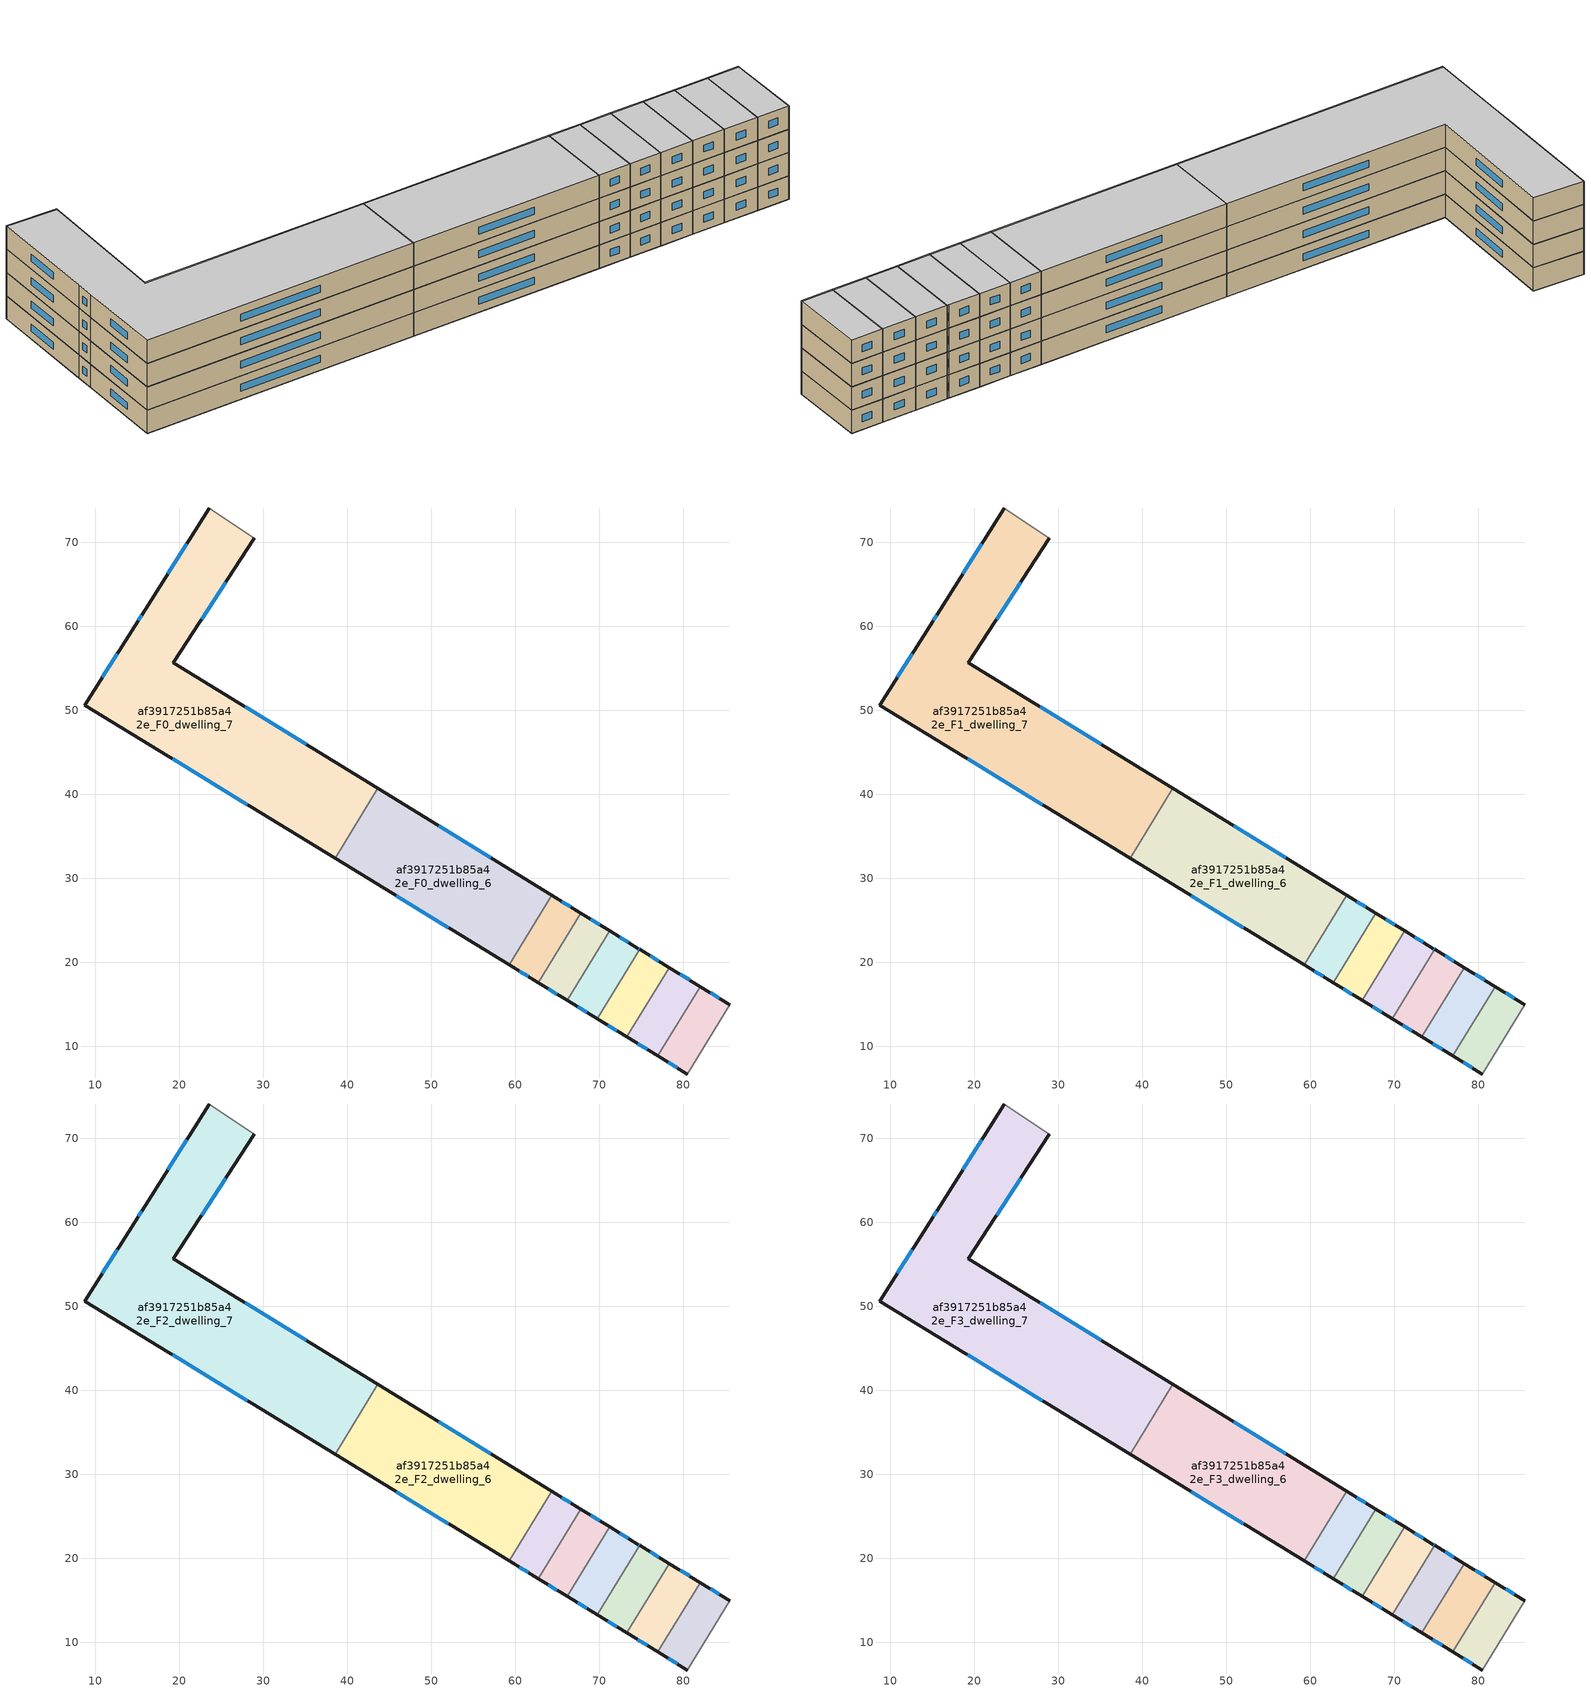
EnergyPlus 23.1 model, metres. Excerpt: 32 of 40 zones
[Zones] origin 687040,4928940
af3917251b85a42e_F0_dwelling_0
 floor ground (EU_floor_Construction): 80.51,6.7 85.52,14.97 82.04,17.1 76.99,8.85 z0
 wall outside (EU_wall_Construction): 82.04,17.1 85.52,14.97 / 80.51,6.7 76.99,8.85 z0:3
 wall adiabatic (EU_wall_Construction): 85.52,14.97 80.51,6.7 z0:3
 wall to af3917251b85a42e_F0_dwelling_1 (EU_wall_Construction): 76.99,8.85 82.04,17.1 z0:3
 window (EU_Window_Construction): 83.26,16.35 84.3,15.72 / 79.27,7.45 78.22,8.1 z1.05:1.95
af3917251b85a42e_F0_dwelling_1
 floor ground (EU_floor_Construction): 76.99,8.85 82.04,17.1 78.35,19.37 73.29,11.11 z0
 wall outside (EU_wall_Construction): 78.35,19.37 82.04,17.1 / 76.99,8.85 73.29,11.11 z0:3
 wall to af3917251b85a42e_F0_dwelling_2 (EU_wall_Construction): 73.29,11.11 78.35,19.37 z0:3
 window (EU_Window_Construction): 79.64,18.58 80.75,17.9 / 75.7,9.64 74.59,10.32 z1.05:1.95
af3917251b85a42e_F0_dwelling_2
 floor ground (EU_floor_Construction): 73.29,11.11 78.35,19.37 74.83,21.54 69.77,13.27 z0
 wall outside (EU_wall_Construction): 73.29,11.11 69.77,13.27 / 74.83,21.54 78.35,19.37 z0:3
 wall to af3917251b85a42e_F0_dwelling_3 (EU_wall_Construction): 69.77,13.27 74.83,21.54 z0:3
 window (EU_Window_Construction): 72.06,11.87 71,12.52 / 76.06,20.78 77.11,20.13 z1.05:1.95
af3917251b85a42e_F0_dwelling_3
 floor ground (EU_floor_Construction): 69.77,13.27 74.83,21.54 74.66,21.64 71.23,23.74 66.17,15.48 z0
 wall outside (EU_wall_Construction): 71.23,23.74 74.66,21.64 74.83,21.54 / 69.77,13.27 66.17,15.48 z0:3
 wall to af3917251b85a42e_F0_dwelling_4 (EU_wall_Construction): 66.17,15.48 71.23,23.74 z0:3
 window (EU_Window_Construction): 72.43,23.01 73.46,22.38 / 74.72,21.6 74.77,21.57 / 68.51,14.05 67.43,14.7 z1.05:1.95
af3917251b85a42e_F0_dwelling_4
 floor ground (EU_floor_Construction): 66.17,15.48 71.23,23.74 67.8,25.85 62.74,17.58 z0
 wall outside (EU_wall_Construction): 67.8,25.85 71.23,23.74 / 66.17,15.48 62.74,17.58 z0:3
 wall to af3917251b85a42e_F0_dwelling_5 (EU_wall_Construction): 62.74,17.58 67.8,25.85 z0:3
 window (EU_Window_Construction): 69.01,25.11 70.03,24.48 / 64.97,16.21 63.94,16.84 z1.05:1.95
af3917251b85a42e_F0_dwelling_5
 floor ground (EU_floor_Construction): 62.74,17.58 67.8,25.85 64.35,27.97 59.29,19.69 z0
 wall outside (EU_wall_Construction): 64.35,27.97 67.8,25.85 / 62.74,17.58 59.29,19.69 z0:3
 wall to af3917251b85a42e_F0_dwelling_6 (EU_wall_Construction): 59.29,19.69 64.36,27.97 z0:3
 window (EU_Window_Construction): 65.56,27.23 66.59,26.59 / 61.53,18.32 60.5,18.95 z1.05:1.95
af3917251b85a42e_F0_dwelling_6
 floor ground (EU_floor_Construction): 59.29,19.69 64.35,27.97 43.63,40.7 38.55,32.39 z0
 wall outside (EU_wall_Construction): 43.63,40.7 64.35,27.97 / 59.29,19.69 38.55,32.39 z0:3
 wall to af3917251b85a42e_F0_dwelling_7 (EU_wall_Construction): 38.54,32.39 43.63,40.7 z0:3
 window (EU_Window_Construction): 50.9,36.24 57.09,32.43 / 52.01,24.14 45.82,27.94 z1.05:1.95
af3917251b85a42e_F0_dwelling_7
 floor ground (EU_floor_Construction): 38.55,32.39 43.63,40.7 19.3,55.65 28.92,70.49 23.58,74.1 15.95,62.01 14.67,60 8.76,50.63 z0
 wall outside (EU_wall_Construction): 28.92,70.49 19.3,55.65 43.63,40.7 / 38.55,32.39 8.76,50.63 14.67,60 15.95,62.01 23.58,74.1 z0:3
 wall adiabatic (EU_wall_Construction): 23.58,74.1 28.92,70.49 z0:3
 window (EU_Window_Construction): 10.83,53.91 12.59,56.71 / 15.12,60.7 15.5,61.3 / 18.62,66.25 20.9,69.86 / 25.54,65.28 22.67,60.85 / 27.83,50.41 35.1,45.94 / 28.1,38.78 19.2,44.23 z1.05:1.95
af3917251b85a42e_F1_dwelling_0
 floor to af3917251b85a42e_F0_dwelling_0 (EU_floor_Construction): 80.51,6.7 85.52,14.97 82.04,17.1 76.99,8.85 z3
 wall outside (EU_wall_Construction): 82.04,17.1 85.52,14.97 / 80.51,6.7 76.99,8.85 z3:6
 wall adiabatic (EU_wall_Construction): 85.52,14.97 80.51,6.7 z3:6
 wall to af3917251b85a42e_F1_dwelling_1 (EU_wall_Construction): 76.99,8.85 82.04,17.1 z3:6
 window (EU_Window_Construction): 83.26,16.35 84.3,15.72 / 79.27,7.45 78.22,8.1 z4.05:4.95
af3917251b85a42e_F1_dwelling_1
 floor to af3917251b85a42e_F0_dwelling_1 (EU_floor_Construction): 76.99,8.85 82.04,17.1 78.35,19.37 73.29,11.11 z3
 wall outside (EU_wall_Construction): 78.35,19.37 82.04,17.1 / 76.99,8.85 73.29,11.11 z3:6
 wall to af3917251b85a42e_F1_dwelling_2 (EU_wall_Construction): 73.29,11.11 78.35,19.37 z3:6
 window (EU_Window_Construction): 79.64,18.58 80.75,17.9 / 75.7,9.64 74.59,10.32 z4.05:4.95
af3917251b85a42e_F1_dwelling_2
 floor to af3917251b85a42e_F0_dwelling_2 (EU_floor_Construction): 73.29,11.11 78.35,19.37 74.83,21.54 69.77,13.27 z3
 wall outside (EU_wall_Construction): 73.29,11.11 69.77,13.27 / 74.83,21.54 78.35,19.37 z3:6
 wall to af3917251b85a42e_F1_dwelling_3 (EU_wall_Construction): 69.77,13.27 74.83,21.54 z3:6
 window (EU_Window_Construction): 72.06,11.87 71,12.52 / 76.06,20.78 77.11,20.13 z4.05:4.95
af3917251b85a42e_F1_dwelling_3
 floor to af3917251b85a42e_F0_dwelling_3 (EU_floor_Construction): 69.77,13.27 74.83,21.54 74.66,21.64 71.23,23.74 66.17,15.48 z3
 wall outside (EU_wall_Construction): 71.23,23.74 74.66,21.64 74.83,21.54 / 69.77,13.27 66.17,15.48 z3:6
 wall to af3917251b85a42e_F1_dwelling_4 (EU_wall_Construction): 66.17,15.48 71.23,23.74 z3:6
 window (EU_Window_Construction): 72.43,23.01 73.46,22.38 / 74.72,21.6 74.77,21.57 / 68.51,14.05 67.43,14.7 z4.05:4.95
af3917251b85a42e_F1_dwelling_4
 floor to af3917251b85a42e_F0_dwelling_4 (EU_floor_Construction): 66.17,15.48 71.23,23.74 67.8,25.85 62.74,17.58 z3
 wall outside (EU_wall_Construction): 67.8,25.85 71.23,23.74 / 66.17,15.48 62.74,17.58 z3:6
 wall to af3917251b85a42e_F1_dwelling_5 (EU_wall_Construction): 62.74,17.58 67.8,25.85 z3:6
 window (EU_Window_Construction): 69.01,25.11 70.03,24.48 / 64.97,16.21 63.94,16.84 z4.05:4.95
af3917251b85a42e_F1_dwelling_5
 floor to af3917251b85a42e_F0_dwelling_5 (EU_floor_Construction): 62.74,17.58 67.8,25.85 64.35,27.97 59.29,19.69 z3
 wall outside (EU_wall_Construction): 64.35,27.97 67.8,25.85 / 62.74,17.58 59.29,19.69 z3:6
 wall to af3917251b85a42e_F1_dwelling_6 (EU_wall_Construction): 59.29,19.69 64.36,27.97 z3:6
 window (EU_Window_Construction): 65.56,27.23 66.59,26.59 / 61.53,18.32 60.5,18.95 z4.05:4.95
af3917251b85a42e_F1_dwelling_6
 floor to af3917251b85a42e_F0_dwelling_6 (EU_floor_Construction): 59.29,19.69 64.35,27.97 43.63,40.7 38.54,32.39 z3
 wall outside (EU_wall_Construction): 43.63,40.7 64.35,27.97 / 59.29,19.69 38.55,32.39 z3:6
 wall to af3917251b85a42e_F1_dwelling_7 (EU_wall_Construction): 38.54,32.39 43.63,40.7 z3:6
 window (EU_Window_Construction): 50.9,36.24 57.09,32.43 / 52.01,24.14 45.82,27.94 z4.05:4.95
af3917251b85a42e_F1_dwelling_7
 floor to af3917251b85a42e_F0_dwelling_7 (EU_floor_Construction): 38.54,32.39 43.63,40.7 19.3,55.65 28.92,70.49 23.58,74.1 15.95,62.01 14.67,60 8.76,50.63 z3
 wall outside (EU_wall_Construction): 28.92,70.49 19.3,55.65 43.63,40.7 / 38.55,32.39 8.76,50.63 14.67,60 15.95,62.01 23.58,74.1 z3:6
 wall adiabatic (EU_wall_Construction): 23.58,74.1 28.92,70.49 z3:6
 window (EU_Window_Construction): 10.83,53.91 12.59,56.71 / 15.12,60.7 15.5,61.3 / 18.62,66.25 20.9,69.86 / 25.54,65.28 22.67,60.85 / 27.83,50.41 35.1,45.94 / 28.1,38.78 19.2,44.23 z4.05:4.95
af3917251b85a42e_F2_dwelling_0
 floor to af3917251b85a42e_F1_dwelling_0 (EU_floor_Construction): 80.51,6.7 85.52,14.97 82.04,17.1 76.99,8.85 z6
 wall outside (EU_wall_Construction): 82.04,17.1 85.52,14.97 / 80.51,6.7 76.99,8.85 z6:9
 wall adiabatic (EU_wall_Construction): 85.52,14.97 80.51,6.7 z6:9
 wall to af3917251b85a42e_F2_dwelling_1 (EU_wall_Construction): 76.99,8.85 82.04,17.1 z6:9
 window (EU_Window_Construction): 83.26,16.35 84.3,15.72 / 79.27,7.45 78.22,8.1 z7.05:7.95
af3917251b85a42e_F2_dwelling_1
 floor to af3917251b85a42e_F1_dwelling_1 (EU_floor_Construction): 76.99,8.85 82.04,17.1 78.35,19.37 73.29,11.11 z6
 wall outside (EU_wall_Construction): 78.35,19.37 82.04,17.1 / 76.99,8.85 73.29,11.11 z6:9
 wall to af3917251b85a42e_F2_dwelling_2 (EU_wall_Construction): 73.29,11.11 78.35,19.37 z6:9
 window (EU_Window_Construction): 79.64,18.58 80.75,17.9 / 75.7,9.64 74.59,10.32 z7.05:7.95
af3917251b85a42e_F2_dwelling_2
 floor to af3917251b85a42e_F1_dwelling_2 (EU_floor_Construction): 73.29,11.11 78.35,19.37 74.83,21.54 69.77,13.27 z6
 wall outside (EU_wall_Construction): 73.29,11.11 69.77,13.27 / 74.83,21.54 78.35,19.37 z6:9
 wall to af3917251b85a42e_F2_dwelling_3 (EU_wall_Construction): 69.77,13.27 74.83,21.54 z6:9
 window (EU_Window_Construction): 72.06,11.87 71,12.52 / 76.06,20.78 77.11,20.13 z7.05:7.95
af3917251b85a42e_F2_dwelling_3
 floor to af3917251b85a42e_F1_dwelling_3 (EU_floor_Construction): 69.77,13.27 74.83,21.54 74.66,21.64 71.23,23.74 66.17,15.48 z6
 wall outside (EU_wall_Construction): 71.23,23.74 74.66,21.64 74.83,21.54 / 69.77,13.27 66.17,15.48 z6:9
 wall to af3917251b85a42e_F2_dwelling_4 (EU_wall_Construction): 66.17,15.48 71.23,23.74 z6:9
 window (EU_Window_Construction): 72.43,23.01 73.46,22.38 / 74.72,21.6 74.77,21.57 / 68.51,14.05 67.43,14.7 z7.05:7.95
af3917251b85a42e_F2_dwelling_4
 floor to af3917251b85a42e_F1_dwelling_4 (EU_floor_Construction): 66.17,15.48 71.23,23.74 67.8,25.85 62.74,17.58 z6
 wall outside (EU_wall_Construction): 67.8,25.85 71.23,23.74 / 66.17,15.48 62.74,17.58 z6:9
 wall to af3917251b85a42e_F2_dwelling_5 (EU_wall_Construction): 62.74,17.58 67.8,25.85 z6:9
 window (EU_Window_Construction): 69.01,25.11 70.03,24.48 / 64.97,16.21 63.94,16.84 z7.05:7.95
af3917251b85a42e_F2_dwelling_5
 floor to af3917251b85a42e_F1_dwelling_5 (EU_floor_Construction): 62.74,17.58 67.8,25.85 64.35,27.97 59.29,19.69 z6
 wall outside (EU_wall_Construction): 64.35,27.97 67.8,25.85 / 62.74,17.58 59.29,19.69 z6:9
 wall to af3917251b85a42e_F2_dwelling_6 (EU_wall_Construction): 59.29,19.69 64.36,27.97 z6:9
 window (EU_Window_Construction): 65.56,27.23 66.59,26.59 / 61.53,18.32 60.5,18.95 z7.05:7.95
af3917251b85a42e_F2_dwelling_6
 floor to af3917251b85a42e_F1_dwelling_6 (EU_floor_Construction): 59.29,19.69 64.35,27.97 43.63,40.7 38.54,32.39 z6
 wall outside (EU_wall_Construction): 43.63,40.7 64.35,27.97 / 59.29,19.69 38.55,32.39 z6:9
 wall to af3917251b85a42e_F2_dwelling_7 (EU_wall_Construction): 38.54,32.39 43.63,40.7 z6:9
 window (EU_Window_Construction): 50.9,36.24 57.09,32.43 / 52.01,24.14 45.82,27.94 z7.05:7.95
af3917251b85a42e_F2_dwelling_7
 floor to af3917251b85a42e_F1_dwelling_7 (EU_floor_Construction): 38.54,32.39 43.63,40.7 19.3,55.65 28.92,70.49 23.58,74.1 15.95,62.01 14.67,60 8.76,50.63 z6
 wall outside (EU_wall_Construction): 28.92,70.49 19.3,55.65 43.63,40.7 / 38.55,32.39 8.76,50.63 14.67,60 15.95,62.01 23.58,74.1 z6:9
 wall adiabatic (EU_wall_Construction): 23.58,74.1 28.92,70.49 z6:9
 window (EU_Window_Construction): 10.83,53.91 12.59,56.71 / 15.12,60.7 15.5,61.3 / 18.62,66.25 20.9,69.86 / 25.54,65.28 22.67,60.85 / 27.83,50.41 35.1,45.94 / 28.1,38.78 19.2,44.23 z7.05:7.95
af3917251b85a42e_F3_dwelling_0
 floor to af3917251b85a42e_F2_dwelling_0 (EU_floor_Construction): 80.51,6.7 85.52,14.97 82.04,17.1 76.99,8.85 z9
 wall outside (EU_wall_Construction): 82.04,17.1 85.52,14.97 / 80.51,6.7 76.99,8.85 z9:12
 wall adiabatic (EU_wall_Construction): 85.52,14.97 80.51,6.7 z9:12
 wall to af3917251b85a42e_F3_dwelling_1 (EU_wall_Construction): 76.99,8.85 82.04,17.1 z9:12
 window (EU_Window_Construction): 83.26,16.35 84.3,15.72 / 79.27,7.45 78.22,8.1 z10.05:10.95
 ceiling to af3917251b85a42e_F4_dwelling_0 (EU_floor_Construction): 85.52,14.97 80.51,6.7 76.99,8.85 82.04,17.1 z12
af3917251b85a42e_F3_dwelling_1
 floor to af3917251b85a42e_F2_dwelling_1 (EU_floor_Construction): 76.99,8.85 82.04,17.1 78.35,19.37 73.29,11.11 z9
 wall outside (EU_wall_Construction): 78.35,19.37 82.04,17.1 / 76.99,8.85 73.29,11.11 z9:12
 wall to af3917251b85a42e_F3_dwelling_2 (EU_wall_Construction): 73.29,11.11 78.35,19.37 z9:12
 window (EU_Window_Construction): 79.64,18.58 80.75,17.9 / 75.7,9.64 74.59,10.32 z10.05:10.95
 ceiling to af3917251b85a42e_F4_dwelling_1 (EU_floor_Construction): 82.04,17.1 76.99,8.85 73.29,11.11 78.35,19.37 z12
af3917251b85a42e_F3_dwelling_2
 floor to af3917251b85a42e_F2_dwelling_2 (EU_floor_Construction): 73.29,11.11 78.35,19.37 74.83,21.54 69.77,13.27 z9
 wall outside (EU_wall_Construction): 73.29,11.11 69.77,13.27 / 74.83,21.54 78.35,19.37 z9:12
 wall to af3917251b85a42e_F3_dwelling_3 (EU_wall_Construction): 69.77,13.27 74.83,21.54 z9:12
 window (EU_Window_Construction): 72.06,11.87 71,12.52 / 76.06,20.78 77.11,20.13 z10.05:10.95
 ceiling to af3917251b85a42e_F4_dwelling_2 (EU_floor_Construction): 78.35,19.37 73.29,11.11 69.77,13.27 74.83,21.54 z12
af3917251b85a42e_F3_dwelling_3
 floor to af3917251b85a42e_F2_dwelling_3 (EU_floor_Construction): 69.77,13.27 74.83,21.54 74.66,21.64 71.23,23.74 66.17,15.48 z9
 wall outside (EU_wall_Construction): 71.23,23.74 74.66,21.64 74.83,21.54 / 69.77,13.27 66.17,15.48 z9:12
 wall to af3917251b85a42e_F3_dwelling_4 (EU_wall_Construction): 66.17,15.48 71.23,23.74 z9:12
 window (EU_Window_Construction): 72.43,23.01 73.46,22.38 / 74.72,21.6 74.77,21.57 / 68.51,14.05 67.43,14.7 z10.05:10.95
 ceiling to af3917251b85a42e_F4_dwelling_3 (EU_floor_Construction): 74.66,21.64 74.83,21.54 69.77,13.27 66.17,15.48 71.23,23.74 z12
af3917251b85a42e_F3_dwelling_4
 floor to af3917251b85a42e_F2_dwelling_4 (EU_floor_Construction): 66.17,15.48 71.23,23.74 67.8,25.85 62.74,17.58 z9
 wall outside (EU_wall_Construction): 67.8,25.85 71.23,23.74 / 66.17,15.48 62.74,17.58 z9:12
 wall to af3917251b85a42e_F3_dwelling_5 (EU_wall_Construction): 62.74,17.58 67.8,25.85 z9:12
 window (EU_Window_Construction): 69.01,25.11 70.03,24.48 / 64.97,16.21 63.94,16.84 z10.05:10.95
 ceiling to af3917251b85a42e_F4_dwelling_4 (EU_floor_Construction): 71.23,23.74 66.17,15.48 62.74,17.58 67.8,25.85 z12
af3917251b85a42e_F3_dwelling_5
 floor to af3917251b85a42e_F2_dwelling_5 (EU_floor_Construction): 62.74,17.58 67.8,25.85 64.35,27.97 59.29,19.69 z9
 wall outside (EU_wall_Construction): 64.35,27.97 67.8,25.85 / 62.74,17.58 59.29,19.69 z9:12
 wall to af3917251b85a42e_F3_dwelling_6 (EU_wall_Construction): 59.29,19.69 64.36,27.97 z9:12
 window (EU_Window_Construction): 65.56,27.23 66.59,26.59 / 61.53,18.32 60.5,18.95 z10.05:10.95
 ceiling to af3917251b85a42e_F4_dwelling_5 (EU_floor_Construction): 67.8,25.85 62.74,17.58 59.29,19.69 64.35,27.97 z12
af3917251b85a42e_F3_dwelling_6
 floor to af3917251b85a42e_F2_dwelling_6 (EU_floor_Construction): 59.29,19.69 64.35,27.97 43.63,40.7 38.54,32.39 z9
 wall outside (EU_wall_Construction): 43.63,40.7 64.35,27.97 / 59.29,19.69 38.55,32.39 z9:12
 wall to af3917251b85a42e_F3_dwelling_7 (EU_wall_Construction): 38.54,32.39 43.63,40.7 z9:12
 window (EU_Window_Construction): 50.9,36.24 57.09,32.43 / 52.01,24.14 45.82,27.94 z10.05:10.95
 ceiling to af3917251b85a42e_F4_dwelling_6 (EU_floor_Construction): 64.35,27.97 59.29,19.69 38.54,32.39 43.63,40.7 z12
af3917251b85a42e_F3_dwelling_7
 floor to af3917251b85a42e_F2_dwelling_7 (EU_floor_Construction): 38.54,32.39 43.63,40.7 19.3,55.65 28.92,70.49 23.58,74.1 15.95,62.01 14.67,60 8.76,50.63 z9
 wall outside (EU_wall_Construction): 28.92,70.49 19.3,55.65 43.63,40.7 / 38.55,32.39 8.76,50.63 14.67,60 15.95,62.01 23.58,74.1 z9:12
 wall adiabatic (EU_wall_Construction): 23.58,74.1 28.92,70.49 z9:12
 window (EU_Window_Construction): 10.83,53.91 12.59,56.71 / 15.12,60.7 15.5,61.3 / 18.62,66.25 20.9,69.86 / 25.54,65.28 22.67,60.85 / 27.83,50.41 35.1,45.94 / 28.1,38.78 19.2,44.23 z10.05:10.95
 ceiling to af3917251b85a42e_F4_dwelling_7 (EU_floor_Construction): 28.92,70.49 19.3,55.65 43.63,40.7 38.54,32.39 8.76,50.63 14.67,60 15.95,62.01 23.58,74.1 z12
[Building]
EU S2 Campaign: North Axis=0; Terrain=City; Solar Distribution=FullExterior
[Site:Location]
Bologna: Latitude=44.5; Longitude=11.25; Time Zone=1; Elevation=37
[SizingPeriod:WeatherFileDays]
AnnualSizingPeriod: Begin Month=1; Begin Day of Month=1; End Month=12; End Day of Month=31; Day of Week for Start Day=Monday; Use Weather File Daylight Saving Period=No; Use Weather File Rain and Snow Indicators=No
[MATERIAL]
EU_InternalMass_Material: Roughness=MediumRough; Thickness=0.1; Conductivity=1; Density=1800; Specific Heat=900; Thermal Absorptance=0.9; Solar Absorptance=0.7; Visible Absorptance=0.7
[MATERIAL:NOMASS] Roughness=MediumRough; Thermal Absorptance=0.9; Solar Absorptance=0.7; Visible Absorptance=0.7
Name | Thermal Resistance
EU_wall_NoMass | 0.890213
EU_floor_NoMass | 0.79516
[WINDOWMATERIAL:SIMPLEGLAZINGSYSTEM]
EU_Window_SimpleGlazing: UFactor=4.49146; Solar Heat Gain Coefficient=0.85; Visible Transmittance=0.85
[CONSTRUCTION]
EU_wall_Construction: EU_wall_NoMass
EU_floor_Construction: EU_floor_NoMass
EU_InternalMass_Construction: EU_InternalMass_Material
EU_Window_Construction: EU_Window_SimpleGlazing
[ZONE] Type=1; Multiplier=1; Ceiling Height=autocalculate; Floor Area=autocalculate; Part of Total Floor Area=Yes
Name | Volume
af3917251b85a42e_F0_dwelling_0 | 118.9
af3917251b85a42e_F1_dwelling_0; af3917251b85a42e_F2_dwelling_0; af3917251b85a42e_F3_dwelling_0 | 118.898
af3917251b85a42e_F0_dwelling_1; af3917251b85a42e_F1_dwelling_1; af3917251b85a42e_F2_dwelling_1; af3917251b85a42e_F3_dwelling_1 | 125.902
af3917251b85a42e_F0_dwelling_2; af3917251b85a42e_F1_dwelling_2; af3917251b85a42e_F2_dwelling_2; af3917251b85a42e_F3_dwelling_2 | 120.111
af3917251b85a42e_F0_dwelling_3; af3917251b85a42e_F1_dwelling_3; af3917251b85a42e_F2_dwelling_3; af3917251b85a42e_F3_dwelling_3 | 122.651
af3917251b85a42e_F0_dwelling_4 | 117.032
af3917251b85a42e_F1_dwelling_4; af3917251b85a42e_F2_dwelling_4; af3917251b85a42e_F3_dwelling_4 | 117.031
af3917251b85a42e_F0_dwelling_5; af3917251b85a42e_F1_dwelling_5; af3917251b85a42e_F2_dwelling_5; af3917251b85a42e_F3_dwelling_5 | 117.834
af3917251b85a42e_F0_dwelling_6 | 709.524
af3917251b85a42e_F1_dwelling_6; af3917251b85a42e_F2_dwelling_6; af3917251b85a42e_F3_dwelling_6 | 709.525
af3917251b85a42e_F0_dwelling_7; af3917251b85a42e_F1_dwelling_7; af3917251b85a42e_F2_dwelling_7; af3917251b85a42e_F3_dwelling_7 | 1360.43
[INTERNALMASS] Construction=EU_InternalMass_Construction
Name | Zone or ZoneList | Surface Area
af3917251b85a42e_F0_dwelling_0_EU_InternalMass | af3917251b85a42e_F0_dwelling_0 | 39.6328
af3917251b85a42e_F0_dwelling_1_EU_InternalMass | af3917251b85a42e_F0_dwelling_1 | 41.9672
af3917251b85a42e_F0_dwelling_2_EU_InternalMass | af3917251b85a42e_F0_dwelling_2 | 40.0297
af3917251b85a42e_F0_dwelling_3_EU_InternalMass | af3917251b85a42e_F0_dwelling_3 | 40.8905
af3917251b85a42e_F0_dwelling_4_EU_InternalMass | af3917251b85a42e_F0_dwelling_4 | 39.0105
af3917251b85a42e_F0_dwelling_5_EU_InternalMass | af3917251b85a42e_F0_dwelling_5 | 39.2779
af3917251b85a42e_F0_dwelling_6_EU_InternalMass | af3917251b85a42e_F0_dwelling_6 | 236.495
af3917251b85a42e_F0_dwelling_7_EU_InternalMass | af3917251b85a42e_F0_dwelling_7 | 453.471
af3917251b85a42e_F1_dwelling_0_EU_InternalMass | af3917251b85a42e_F1_dwelling_0 | 39.6328
af3917251b85a42e_F1_dwelling_1_EU_InternalMass | af3917251b85a42e_F1_dwelling_1 | 41.9672
af3917251b85a42e_F1_dwelling_2_EU_InternalMass | af3917251b85a42e_F1_dwelling_2 | 40.0297
af3917251b85a42e_F1_dwelling_3_EU_InternalMass | af3917251b85a42e_F1_dwelling_3 | 40.8905
af3917251b85a42e_F1_dwelling_4_EU_InternalMass | af3917251b85a42e_F1_dwelling_4 | 39.0105
af3917251b85a42e_F1_dwelling_5_EU_InternalMass | af3917251b85a42e_F1_dwelling_5 | 39.2779
af3917251b85a42e_F1_dwelling_6_EU_InternalMass | af3917251b85a42e_F1_dwelling_6 | 236.495
af3917251b85a42e_F1_dwelling_7_EU_InternalMass | af3917251b85a42e_F1_dwelling_7 | 453.471
af3917251b85a42e_F2_dwelling_0_EU_InternalMass | af3917251b85a42e_F2_dwelling_0 | 39.6328
af3917251b85a42e_F2_dwelling_1_EU_InternalMass | af3917251b85a42e_F2_dwelling_1 | 41.9672
af3917251b85a42e_F2_dwelling_2_EU_InternalMass | af3917251b85a42e_F2_dwelling_2 | 40.0297
af3917251b85a42e_F2_dwelling_3_EU_InternalMass | af3917251b85a42e_F2_dwelling_3 | 40.8905
af3917251b85a42e_F2_dwelling_4_EU_InternalMass | af3917251b85a42e_F2_dwelling_4 | 39.0105
af3917251b85a42e_F2_dwelling_5_EU_InternalMass | af3917251b85a42e_F2_dwelling_5 | 39.2779
af3917251b85a42e_F2_dwelling_6_EU_InternalMass | af3917251b85a42e_F2_dwelling_6 | 236.495
af3917251b85a42e_F2_dwelling_7_EU_InternalMass | af3917251b85a42e_F2_dwelling_7 | 453.471
af3917251b85a42e_F3_dwelling_0_EU_InternalMass | af3917251b85a42e_F3_dwelling_0 | 39.6328
af3917251b85a42e_F3_dwelling_1_EU_InternalMass | af3917251b85a42e_F3_dwelling_1 | 41.9672
af3917251b85a42e_F3_dwelling_2_EU_InternalMass | af3917251b85a42e_F3_dwelling_2 | 40.0297
af3917251b85a42e_F3_dwelling_3_EU_InternalMass | af3917251b85a42e_F3_dwelling_3 | 40.8905
af3917251b85a42e_F3_dwelling_4_EU_InternalMass | af3917251b85a42e_F3_dwelling_4 | 39.0105
af3917251b85a42e_F3_dwelling_5_EU_InternalMass | af3917251b85a42e_F3_dwelling_5 | 39.2779
af3917251b85a42e_F3_dwelling_6_EU_InternalMass | af3917251b85a42e_F3_dwelling_6 | 236.495
af3917251b85a42e_F3_dwelling_7_EU_InternalMass | af3917251b85a42e_F3_dwelling_7 | 453.471
[OTHEREQUIPMENT] Fuel Type=Electricity; Design Level Calculation Method=Watts/Area; Power per Zone Floor Area=1; Fraction Latent=0; Fraction Radiant=0; Fraction Lost=0; Carbon Dioxide Generation Rate=0; EndUse Subcategory=EU_Step8_InternalGains
Name | Zone or ZoneList or Space or SpaceList | Schedule
EU_Step8_InternalGain_af3917251b85a42e_F0_dwelling_0_f000 | af3917251b85a42e_F0_dwelling_0 | EU_Step8_GainSchedule_af3917251b85a42e_F0_dwelling_0_f000
EU_Step8_InternalGain_af3917251b85a42e_F0_dwelling_1_f000 | af3917251b85a42e_F0_dwelling_1 | EU_Step8_GainSchedule_af3917251b85a42e_F0_dwelling_1_f000
EU_Step8_InternalGain_af3917251b85a42e_F0_dwelling_2_f000 | af3917251b85a42e_F0_dwelling_2 | EU_Step8_GainSchedule_af3917251b85a42e_F0_dwelling_2_f000
EU_Step8_InternalGain_af3917251b85a42e_F0_dwelling_3_f000 | af3917251b85a42e_F0_dwelling_3 | EU_Step8_GainSchedule_af3917251b85a42e_F0_dwelling_3_f000
EU_Step8_InternalGain_af3917251b85a42e_F0_dwelling_4_f000 | af3917251b85a42e_F0_dwelling_4 | EU_Step8_GainSchedule_af3917251b85a42e_F0_dwelling_4_f000
EU_Step8_InternalGain_af3917251b85a42e_F0_dwelling_5_f000 | af3917251b85a42e_F0_dwelling_5 | EU_Step8_GainSchedule_af3917251b85a42e_F0_dwelling_5_f000
EU_Step8_InternalGain_af3917251b85a42e_F0_dwelling_6_f000 | af3917251b85a42e_F0_dwelling_6 | EU_Step8_GainSchedule_af3917251b85a42e_F0_dwelling_6_f000
EU_Step8_InternalGain_af3917251b85a42e_F0_dwelling_7_f000 | af3917251b85a42e_F0_dwelling_7 | EU_Step8_GainSchedule_af3917251b85a42e_F0_dwelling_7_f000
EU_Step8_InternalGain_af3917251b85a42e_F1_dwelling_0_f000 | af3917251b85a42e_F1_dwelling_0 | EU_Step8_GainSchedule_af3917251b85a42e_F1_dwelling_0_f000
EU_Step8_InternalGain_af3917251b85a42e_F1_dwelling_1_f000 | af3917251b85a42e_F1_dwelling_1 | EU_Step8_GainSchedule_af3917251b85a42e_F1_dwelling_1_f000
EU_Step8_InternalGain_af3917251b85a42e_F1_dwelling_2_f000 | af3917251b85a42e_F1_dwelling_2 | EU_Step8_GainSchedule_af3917251b85a42e_F1_dwelling_2_f000
EU_Step8_InternalGain_af3917251b85a42e_F1_dwelling_3_f000 | af3917251b85a42e_F1_dwelling_3 | EU_Step8_GainSchedule_af3917251b85a42e_F1_dwelling_3_f000
EU_Step8_InternalGain_af3917251b85a42e_F1_dwelling_4_f000 | af3917251b85a42e_F1_dwelling_4 | EU_Step8_GainSchedule_af3917251b85a42e_F1_dwelling_4_f000
EU_Step8_InternalGain_af3917251b85a42e_F1_dwelling_5_f000 | af3917251b85a42e_F1_dwelling_5 | EU_Step8_GainSchedule_af3917251b85a42e_F1_dwelling_5_f000
EU_Step8_InternalGain_af3917251b85a42e_F1_dwelling_6_f000 | af3917251b85a42e_F1_dwelling_6 | EU_Step8_GainSchedule_af3917251b85a42e_F1_dwelling_6_f000
EU_Step8_InternalGain_af3917251b85a42e_F1_dwelling_7_f000 | af3917251b85a42e_F1_dwelling_7 | EU_Step8_GainSchedule_af3917251b85a42e_F1_dwelling_7_f000
EU_Step8_InternalGain_af3917251b85a42e_F2_dwelling_0_f000 | af3917251b85a42e_F2_dwelling_0 | EU_Step8_GainSchedule_af3917251b85a42e_F2_dwelling_0_f000
EU_Step8_InternalGain_af3917251b85a42e_F2_dwelling_1_f000 | af3917251b85a42e_F2_dwelling_1 | EU_Step8_GainSchedule_af3917251b85a42e_F2_dwelling_1_f000
EU_Step8_InternalGain_af3917251b85a42e_F2_dwelling_2_f000 | af3917251b85a42e_F2_dwelling_2 | EU_Step8_GainSchedule_af3917251b85a42e_F2_dwelling_2_f000
EU_Step8_InternalGain_af3917251b85a42e_F2_dwelling_3_f000 | af3917251b85a42e_F2_dwelling_3 | EU_Step8_GainSchedule_af3917251b85a42e_F2_dwelling_3_f000
EU_Step8_InternalGain_af3917251b85a42e_F2_dwelling_4_f000 | af3917251b85a42e_F2_dwelling_4 | EU_Step8_GainSchedule_af3917251b85a42e_F2_dwelling_4_f000
EU_Step8_InternalGain_af3917251b85a42e_F2_dwelling_5_f000 | af3917251b85a42e_F2_dwelling_5 | EU_Step8_GainSchedule_af3917251b85a42e_F2_dwelling_5_f000
EU_Step8_InternalGain_af3917251b85a42e_F2_dwelling_6_f000 | af3917251b85a42e_F2_dwelling_6 | EU_Step8_GainSchedule_af3917251b85a42e_F2_dwelling_6_f000
EU_Step8_InternalGain_af3917251b85a42e_F2_dwelling_7_f000 | af3917251b85a42e_F2_dwelling_7 | EU_Step8_GainSchedule_af3917251b85a42e_F2_dwelling_7_f000
EU_Step8_InternalGain_af3917251b85a42e_F3_dwelling_0_f000 | af3917251b85a42e_F3_dwelling_0 | EU_Step8_GainSchedule_af3917251b85a42e_F3_dwelling_0_f000
EU_Step8_InternalGain_af3917251b85a42e_F3_dwelling_1_f000 | af3917251b85a42e_F3_dwelling_1 | EU_Step8_GainSchedule_af3917251b85a42e_F3_dwelling_1_f000
EU_Step8_InternalGain_af3917251b85a42e_F3_dwelling_2_f000 | af3917251b85a42e_F3_dwelling_2 | EU_Step8_GainSchedule_af3917251b85a42e_F3_dwelling_2_f000
EU_Step8_InternalGain_af3917251b85a42e_F3_dwelling_3_f000 | af3917251b85a42e_F3_dwelling_3 | EU_Step8_GainSchedule_af3917251b85a42e_F3_dwelling_3_f000
EU_Step8_InternalGain_af3917251b85a42e_F3_dwelling_4_f000 | af3917251b85a42e_F3_dwelling_4 | EU_Step8_GainSchedule_af3917251b85a42e_F3_dwelling_4_f000
EU_Step8_InternalGain_af3917251b85a42e_F3_dwelling_5_f000 | af3917251b85a42e_F3_dwelling_5 | EU_Step8_GainSchedule_af3917251b85a42e_F3_dwelling_5_f000
EU_Step8_InternalGain_af3917251b85a42e_F3_dwelling_6_f000 | af3917251b85a42e_F3_dwelling_6 | EU_Step8_GainSchedule_af3917251b85a42e_F3_dwelling_6_f000
EU_Step8_InternalGain_af3917251b85a42e_F3_dwelling_7_f000 | af3917251b85a42e_F3_dwelling_7 | EU_Step8_GainSchedule_af3917251b85a42e_F3_dwelling_7_f000
[ZONEVENTILATION:DESIGNFLOWRATE] Schedule=EU_AlwaysOn; Design Flow Rate Calculation Method=AirChanges/Hour; Air Changes per Hour=0.718634; Ventilation Type=Natural; Fan Pressure Rise=0; Fan Total Efficiency=1; Constant Term Coefficient=1; Temperature Term Coefficient=0; Velocity Term Coefficient=0; Velocity Squared Term Coefficient=0; Minimum Indoor Temperature=-100; Maximum Indoor Temperature=100; Delta Temperature=-100; Minimum Outdoor Temperature=-100; Maximum Outdoor Temperature=100; Maximum Wind Speed=40
Name | Zone or ZoneList or Space or SpaceList
EU_ConstantAir_af3917251b85a42e_F0_dwelling_0 | af3917251b85a42e_F0_dwelling_0
EU_ConstantAir_af3917251b85a42e_F0_dwelling_1 | af3917251b85a42e_F0_dwelling_1
EU_ConstantAir_af3917251b85a42e_F0_dwelling_2 | af3917251b85a42e_F0_dwelling_2
EU_ConstantAir_af3917251b85a42e_F0_dwelling_3 | af3917251b85a42e_F0_dwelling_3
EU_ConstantAir_af3917251b85a42e_F0_dwelling_4 | af3917251b85a42e_F0_dwelling_4
EU_ConstantAir_af3917251b85a42e_F0_dwelling_5 | af3917251b85a42e_F0_dwelling_5
EU_ConstantAir_af3917251b85a42e_F0_dwelling_6 | af3917251b85a42e_F0_dwelling_6
EU_ConstantAir_af3917251b85a42e_F0_dwelling_7 | af3917251b85a42e_F0_dwelling_7
EU_ConstantAir_af3917251b85a42e_F1_dwelling_0 | af3917251b85a42e_F1_dwelling_0
EU_ConstantAir_af3917251b85a42e_F1_dwelling_1 | af3917251b85a42e_F1_dwelling_1
EU_ConstantAir_af3917251b85a42e_F1_dwelling_2 | af3917251b85a42e_F1_dwelling_2
EU_ConstantAir_af3917251b85a42e_F1_dwelling_3 | af3917251b85a42e_F1_dwelling_3
EU_ConstantAir_af3917251b85a42e_F1_dwelling_4 | af3917251b85a42e_F1_dwelling_4
EU_ConstantAir_af3917251b85a42e_F1_dwelling_5 | af3917251b85a42e_F1_dwelling_5
EU_ConstantAir_af3917251b85a42e_F1_dwelling_6 | af3917251b85a42e_F1_dwelling_6
EU_ConstantAir_af3917251b85a42e_F1_dwelling_7 | af3917251b85a42e_F1_dwelling_7
EU_ConstantAir_af3917251b85a42e_F2_dwelling_0 | af3917251b85a42e_F2_dwelling_0
EU_ConstantAir_af3917251b85a42e_F2_dwelling_1 | af3917251b85a42e_F2_dwelling_1
EU_ConstantAir_af3917251b85a42e_F2_dwelling_2 | af3917251b85a42e_F2_dwelling_2
EU_ConstantAir_af3917251b85a42e_F2_dwelling_3 | af3917251b85a42e_F2_dwelling_3
EU_ConstantAir_af3917251b85a42e_F2_dwelling_4 | af3917251b85a42e_F2_dwelling_4
EU_ConstantAir_af3917251b85a42e_F2_dwelling_5 | af3917251b85a42e_F2_dwelling_5
EU_ConstantAir_af3917251b85a42e_F2_dwelling_6 | af3917251b85a42e_F2_dwelling_6
EU_ConstantAir_af3917251b85a42e_F2_dwelling_7 | af3917251b85a42e_F2_dwelling_7
EU_ConstantAir_af3917251b85a42e_F3_dwelling_0 | af3917251b85a42e_F3_dwelling_0
EU_ConstantAir_af3917251b85a42e_F3_dwelling_1 | af3917251b85a42e_F3_dwelling_1
EU_ConstantAir_af3917251b85a42e_F3_dwelling_2 | af3917251b85a42e_F3_dwelling_2
EU_ConstantAir_af3917251b85a42e_F3_dwelling_3 | af3917251b85a42e_F3_dwelling_3
EU_ConstantAir_af3917251b85a42e_F3_dwelling_4 | af3917251b85a42e_F3_dwelling_4
EU_ConstantAir_af3917251b85a42e_F3_dwelling_5 | af3917251b85a42e_F3_dwelling_5
EU_ConstantAir_af3917251b85a42e_F3_dwelling_6 | af3917251b85a42e_F3_dwelling_6
EU_ConstantAir_af3917251b85a42e_F3_dwelling_7 | af3917251b85a42e_F3_dwelling_7
[HVACTEMPLATE:THERMOSTAT] Constant Heating Setpoint=20; Constant Cooling Setpoint=50
EU_HeatOnly_af3917251b85a42e_F0_dwelling_0; EU_HeatOnly_af3917251b85a42e_F0_dwelling_1; EU_HeatOnly_af3917251b85a42e_F0_dwelling_2; EU_HeatOnly_af3917251b85a42e_F0_dwelling_3; EU_HeatOnly_af3917251b85a42e_F0_dwelling_4; EU_HeatOnly_af3917251b85a42e_F0_dwelling_5; EU_HeatOnly_af3917251b85a42e_F0_dwelling_6; EU_HeatOnly_af3917251b85a42e_F0_dwelling_7; EU_HeatOnly_af3917251b85a42e_F1_dwelling_0; EU_HeatOnly_af3917251b85a42e_F1_dwelling_1; EU_HeatOnly_af3917251b85a42e_F1_dwelling_2; EU_HeatOnly_af3917251b85a42e_F1_dwelling_3; EU_HeatOnly_af3917251b85a42e_F1_dwelling_4; EU_HeatOnly_af3917251b85a42e_F1_dwelling_5; EU_HeatOnly_af3917251b85a42e_F1_dwelling_6; EU_HeatOnly_af3917251b85a42e_F1_dwelling_7; EU_HeatOnly_af3917251b85a42e_F2_dwelling_0; EU_HeatOnly_af3917251b85a42e_F2_dwelling_1; EU_HeatOnly_af3917251b85a42e_F2_dwelling_2; EU_HeatOnly_af3917251b85a42e_F2_dwelling_3; EU_HeatOnly_af3917251b85a42e_F2_dwelling_4; EU_HeatOnly_af3917251b85a42e_F2_dwelling_5; EU_HeatOnly_af3917251b85a42e_F2_dwelling_6; EU_HeatOnly_af3917251b85a42e_F2_dwelling_7; EU_HeatOnly_af3917251b85a42e_F3_dwelling_0; EU_HeatOnly_af3917251b85a42e_F3_dwelling_1; EU_HeatOnly_af3917251b85a42e_F3_dwelling_2; EU_HeatOnly_af3917251b85a42e_F3_dwelling_3; EU_HeatOnly_af3917251b85a42e_F3_dwelling_4; EU_HeatOnly_af3917251b85a42e_F3_dwelling_5; EU_HeatOnly_af3917251b85a42e_F3_dwelling_6; EU_HeatOnly_af3917251b85a42e_F3_dwelling_7; EU_HeatOnly_af3917251b85a42e_F4_dwelling_0; EU_HeatOnly_af3917251b85a42e_F4_dwelling_1; EU_HeatOnly_af3917251b85a42e_F4_dwelling_2; EU_HeatOnly_af3917251b85a42e_F4_dwelling_3; EU_HeatOnly_af3917251b85a42e_F4_dwelling_4; EU_HeatOnly_af3917251b85a42e_F4_dwelling_5; EU_HeatOnly_af3917251b85a42e_F4_dwelling_6; EU_HeatOnly_af3917251b85a42e_F4_dwelling_7
[HVACTEMPLATE:ZONE:IDEALLOADSAIRSYSTEM] System Availability Schedule=EU_AlwaysOn; Maximum Heating Supply Air Temperature=50; Minimum Cooling Supply Air Temperature=13; Maximum Heating Supply Air Humidity Ratio=0.0156; Minimum Cooling Supply Air Humidity Ratio=0.0077; Heating Limit=NoLimit; Cooling Limit=NoLimit; Heating Availability Schedule=EU_AlwaysOn; Cooling Availability Schedule=EU_CoolingOff; Dehumidification Control Type=ConstantSensibleHeatRatio; Cooling Sensible Heat Ratio=0.7; Dehumidification Setpoint=60; Humidification Control Type=None; Humidification Setpoint=30; Outdoor Air Method=None; Outdoor Air Flow Rate per Person=0.00944; Outdoor Air Flow Rate per Zone Floor Area=0; Outdoor Air Flow Rate per Zone=0; Demand Controlled Ventilation Type=None; Outdoor Air Economizer Type=NoEconomizer; Heat Recovery Type=None; Sensible Heat Recovery Effectiveness=0.7; Latent Heat Recovery Effectiveness=0.65
Name | Template Thermostat
af3917251b85a42e_F0_dwelling_0 | EU_HeatOnly_af3917251b85a42e_F0_dwelling_0
af3917251b85a42e_F0_dwelling_1 | EU_HeatOnly_af3917251b85a42e_F0_dwelling_1
af3917251b85a42e_F0_dwelling_2 | EU_HeatOnly_af3917251b85a42e_F0_dwelling_2
af3917251b85a42e_F0_dwelling_3 | EU_HeatOnly_af3917251b85a42e_F0_dwelling_3
af3917251b85a42e_F0_dwelling_4 | EU_HeatOnly_af3917251b85a42e_F0_dwelling_4
af3917251b85a42e_F0_dwelling_5 | EU_HeatOnly_af3917251b85a42e_F0_dwelling_5
af3917251b85a42e_F0_dwelling_6 | EU_HeatOnly_af3917251b85a42e_F0_dwelling_6
af3917251b85a42e_F0_dwelling_7 | EU_HeatOnly_af3917251b85a42e_F0_dwelling_7
af3917251b85a42e_F1_dwelling_0 | EU_HeatOnly_af3917251b85a42e_F1_dwelling_0
af3917251b85a42e_F1_dwelling_1 | EU_HeatOnly_af3917251b85a42e_F1_dwelling_1
af3917251b85a42e_F1_dwelling_2 | EU_HeatOnly_af3917251b85a42e_F1_dwelling_2
af3917251b85a42e_F1_dwelling_3 | EU_HeatOnly_af3917251b85a42e_F1_dwelling_3
af3917251b85a42e_F1_dwelling_4 | EU_HeatOnly_af3917251b85a42e_F1_dwelling_4
af3917251b85a42e_F1_dwelling_5 | EU_HeatOnly_af3917251b85a42e_F1_dwelling_5
af3917251b85a42e_F1_dwelling_6 | EU_HeatOnly_af3917251b85a42e_F1_dwelling_6
af3917251b85a42e_F1_dwelling_7 | EU_HeatOnly_af3917251b85a42e_F1_dwelling_7
af3917251b85a42e_F2_dwelling_0 | EU_HeatOnly_af3917251b85a42e_F2_dwelling_0
af3917251b85a42e_F2_dwelling_1 | EU_HeatOnly_af3917251b85a42e_F2_dwelling_1
af3917251b85a42e_F2_dwelling_2 | EU_HeatOnly_af3917251b85a42e_F2_dwelling_2
af3917251b85a42e_F2_dwelling_3 | EU_HeatOnly_af3917251b85a42e_F2_dwelling_3
af3917251b85a42e_F2_dwelling_4 | EU_HeatOnly_af3917251b85a42e_F2_dwelling_4
af3917251b85a42e_F2_dwelling_5 | EU_HeatOnly_af3917251b85a42e_F2_dwelling_5
af3917251b85a42e_F2_dwelling_6 | EU_HeatOnly_af3917251b85a42e_F2_dwelling_6
af3917251b85a42e_F2_dwelling_7 | EU_HeatOnly_af3917251b85a42e_F2_dwelling_7
af3917251b85a42e_F3_dwelling_0 | EU_HeatOnly_af3917251b85a42e_F3_dwelling_0
af3917251b85a42e_F3_dwelling_1 | EU_HeatOnly_af3917251b85a42e_F3_dwelling_1
af3917251b85a42e_F3_dwelling_2 | EU_HeatOnly_af3917251b85a42e_F3_dwelling_2
af3917251b85a42e_F3_dwelling_3 | EU_HeatOnly_af3917251b85a42e_F3_dwelling_3
af3917251b85a42e_F3_dwelling_4 | EU_HeatOnly_af3917251b85a42e_F3_dwelling_4
af3917251b85a42e_F3_dwelling_5 | EU_HeatOnly_af3917251b85a42e_F3_dwelling_5
af3917251b85a42e_F3_dwelling_6 | EU_HeatOnly_af3917251b85a42e_F3_dwelling_6
af3917251b85a42e_F3_dwelling_7 | EU_HeatOnly_af3917251b85a42e_F3_dwelling_7
[SIZING:ZONE] Zone Cooling Design Supply Air Temperature Input Method=SupplyAirTemperature; Zone Cooling Design Supply Air Temperature=13; Zone Heating Design Supply Air Temperature Input Method=SupplyAirTemperature; Zone Heating Design Supply Air Temperature=50; Zone Cooling Design Supply Air Humidity Ratio=0.008; Zone Heating Design Supply Air Humidity Ratio=0.008; Cooling Design Air Flow Method=DesignDay; Cooling Design Air Flow Rate=0; Cooling Minimum Air Flow per Zone Floor Area=0.000762; Cooling Minimum Air Flow=0; Cooling Minimum Air Flow Fraction=0.2; Heating Design Air Flow Method=DesignDay; Heating Design Air Flow Rate=0; Heating Maximum Air Flow per Zone Floor Area=0.002032; Heating Maximum Air Flow=0.141576; Heating Maximum Air Flow Fraction=0.3; Account for Dedicated Outdoor Air System=No; Dedicated Outdoor Air System Control Strategy=NeutralSupplyAir; Dedicated Outdoor Air Low Setpoint Temperature for Design=autosize; Dedicated Outdoor Air High Setpoint Temperature for Design=autosize; Zone Load Sizing Method=Sensible Load Only No Latent Load; Zone Latent Cooling Design Supply Air Humidity Ratio Input Method=HumidityRatioDifference; Zone Cooling Design Supply Air Humidity Ratio Difference=0.005; Zone Latent Heating Design Supply Air Humidity Ratio Input Method=HumidityRatioDifference; Zone Humidification Design Supply Air Humidity Ratio Difference=0.005
af3917251b85a42e_F0_dwelling_0; af3917251b85a42e_F0_dwelling_1; af3917251b85a42e_F0_dwelling_2; af3917251b85a42e_F0_dwelling_3; af3917251b85a42e_F0_dwelling_4; af3917251b85a42e_F0_dwelling_5; af3917251b85a42e_F0_dwelling_6; af3917251b85a42e_F0_dwelling_7; af3917251b85a42e_F1_dwelling_0; af3917251b85a42e_F1_dwelling_1; af3917251b85a42e_F1_dwelling_2; af3917251b85a42e_F1_dwelling_3; af3917251b85a42e_F1_dwelling_4; af3917251b85a42e_F1_dwelling_5; af3917251b85a42e_F1_dwelling_6; af3917251b85a42e_F1_dwelling_7; af3917251b85a42e_F2_dwelling_0; af3917251b85a42e_F2_dwelling_1; af3917251b85a42e_F2_dwelling_2; af3917251b85a42e_F2_dwelling_3; af3917251b85a42e_F2_dwelling_4; af3917251b85a42e_F2_dwelling_5; af3917251b85a42e_F2_dwelling_6; af3917251b85a42e_F2_dwelling_7; af3917251b85a42e_F3_dwelling_0; af3917251b85a42e_F3_dwelling_1; af3917251b85a42e_F3_dwelling_2; af3917251b85a42e_F3_dwelling_3; af3917251b85a42e_F3_dwelling_4; af3917251b85a42e_F3_dwelling_5; af3917251b85a42e_F3_dwelling_6; af3917251b85a42e_F3_dwelling_7
[SCHEDULE:CONSTANT]
Name | Hourly Value
EU_AlwaysOn | 1
EU_CoolingOff | 0
[SCHEDULE:FILE] Column Number=1; Rows to Skip at Top=0; Number of Hours of Data=8760; Column Separator=Comma; Interpolate to Timestep=No; Minutes per Item=60; Adjust Schedule for Daylight Savings=Yes
Name | File
EU_Step8_GainSchedule_af3917251b85a42e_F0_dwelling_0_f000 | ../../schedules/af3917251b85a42e/af3917251b85a42e_F0_dwelling_0_f000_gain.csv
EU_Step8_GainSchedule_af3917251b85a42e_F0_dwelling_1_f000 | ../../schedules/af3917251b85a42e/af3917251b85a42e_F0_dwelling_1_f000_gain.csv
EU_Step8_GainSchedule_af3917251b85a42e_F0_dwelling_2_f000 | ../../schedules/af3917251b85a42e/af3917251b85a42e_F0_dwelling_2_f000_gain.csv
EU_Step8_GainSchedule_af3917251b85a42e_F0_dwelling_3_f000 | ../../schedules/af3917251b85a42e/af3917251b85a42e_F0_dwelling_3_f000_gain.csv
EU_Step8_GainSchedule_af3917251b85a42e_F0_dwelling_4_f000 | ../../schedules/af3917251b85a42e/af3917251b85a42e_F0_dwelling_4_f000_gain.csv
EU_Step8_GainSchedule_af3917251b85a42e_F0_dwelling_5_f000 | ../../schedules/af3917251b85a42e/af3917251b85a42e_F0_dwelling_5_f000_gain.csv
EU_Step8_GainSchedule_af3917251b85a42e_F0_dwelling_6_f000 | ../../schedules/af3917251b85a42e/af3917251b85a42e_F0_dwelling_6_f000_gain.csv
EU_Step8_GainSchedule_af3917251b85a42e_F0_dwelling_7_f000 | ../../schedules/af3917251b85a42e/af3917251b85a42e_F0_dwelling_7_f000_gain.csv
EU_Step8_GainSchedule_af3917251b85a42e_F1_dwelling_0_f000 | ../../schedules/af3917251b85a42e/af3917251b85a42e_F1_dwelling_0_f000_gain.csv
EU_Step8_GainSchedule_af3917251b85a42e_F1_dwelling_1_f000 | ../../schedules/af3917251b85a42e/af3917251b85a42e_F1_dwelling_1_f000_gain.csv
EU_Step8_GainSchedule_af3917251b85a42e_F1_dwelling_2_f000 | ../../schedules/af3917251b85a42e/af3917251b85a42e_F1_dwelling_2_f000_gain.csv
EU_Step8_GainSchedule_af3917251b85a42e_F1_dwelling_3_f000 | ../../schedules/af3917251b85a42e/af3917251b85a42e_F1_dwelling_3_f000_gain.csv
EU_Step8_GainSchedule_af3917251b85a42e_F1_dwelling_4_f000 | ../../schedules/af3917251b85a42e/af3917251b85a42e_F1_dwelling_4_f000_gain.csv
EU_Step8_GainSchedule_af3917251b85a42e_F1_dwelling_5_f000 | ../../schedules/af3917251b85a42e/af3917251b85a42e_F1_dwelling_5_f000_gain.csv
EU_Step8_GainSchedule_af3917251b85a42e_F1_dwelling_6_f000 | ../../schedules/af3917251b85a42e/af3917251b85a42e_F1_dwelling_6_f000_gain.csv
EU_Step8_GainSchedule_af3917251b85a42e_F1_dwelling_7_f000 | ../../schedules/af3917251b85a42e/af3917251b85a42e_F1_dwelling_7_f000_gain.csv
EU_Step8_GainSchedule_af3917251b85a42e_F2_dwelling_0_f000 | ../../schedules/af3917251b85a42e/af3917251b85a42e_F2_dwelling_0_f000_gain.csv
EU_Step8_GainSchedule_af3917251b85a42e_F2_dwelling_1_f000 | ../../schedules/af3917251b85a42e/af3917251b85a42e_F2_dwelling_1_f000_gain.csv
EU_Step8_GainSchedule_af3917251b85a42e_F2_dwelling_2_f000 | ../../schedules/af3917251b85a42e/af3917251b85a42e_F2_dwelling_2_f000_gain.csv
EU_Step8_GainSchedule_af3917251b85a42e_F2_dwelling_3_f000 | ../../schedules/af3917251b85a42e/af3917251b85a42e_F2_dwelling_3_f000_gain.csv
EU_Step8_GainSchedule_af3917251b85a42e_F2_dwelling_4_f000 | ../../schedules/af3917251b85a42e/af3917251b85a42e_F2_dwelling_4_f000_gain.csv
EU_Step8_GainSchedule_af3917251b85a42e_F2_dwelling_5_f000 | ../../schedules/af3917251b85a42e/af3917251b85a42e_F2_dwelling_5_f000_gain.csv
EU_Step8_GainSchedule_af3917251b85a42e_F2_dwelling_6_f000 | ../../schedules/af3917251b85a42e/af3917251b85a42e_F2_dwelling_6_f000_gain.csv
EU_Step8_GainSchedule_af3917251b85a42e_F2_dwelling_7_f000 | ../../schedules/af3917251b85a42e/af3917251b85a42e_F2_dwelling_7_f000_gain.csv
EU_Step8_GainSchedule_af3917251b85a42e_F3_dwelling_0_f000 | ../../schedules/af3917251b85a42e/af3917251b85a42e_F3_dwelling_0_f000_gain.csv
EU_Step8_GainSchedule_af3917251b85a42e_F3_dwelling_1_f000 | ../../schedules/af3917251b85a42e/af3917251b85a42e_F3_dwelling_1_f000_gain.csv
EU_Step8_GainSchedule_af3917251b85a42e_F3_dwelling_2_f000 | ../../schedules/af3917251b85a42e/af3917251b85a42e_F3_dwelling_2_f000_gain.csv
EU_Step8_GainSchedule_af3917251b85a42e_F3_dwelling_3_f000 | ../../schedules/af3917251b85a42e/af3917251b85a42e_F3_dwelling_3_f000_gain.csv
EU_Step8_GainSchedule_af3917251b85a42e_F3_dwelling_4_f000 | ../../schedules/af3917251b85a42e/af3917251b85a42e_F3_dwelling_4_f000_gain.csv
EU_Step8_GainSchedule_af3917251b85a42e_F3_dwelling_5_f000 | ../../schedules/af3917251b85a42e/af3917251b85a42e_F3_dwelling_5_f000_gain.csv
EU_Step8_GainSchedule_af3917251b85a42e_F3_dwelling_6_f000 | ../../schedules/af3917251b85a42e/af3917251b85a42e_F3_dwelling_6_f000_gain.csv
EU_Step8_GainSchedule_af3917251b85a42e_F3_dwelling_7_f000 | ../../schedules/af3917251b85a42e/af3917251b85a42e_F3_dwelling_7_f000_gain.csv
